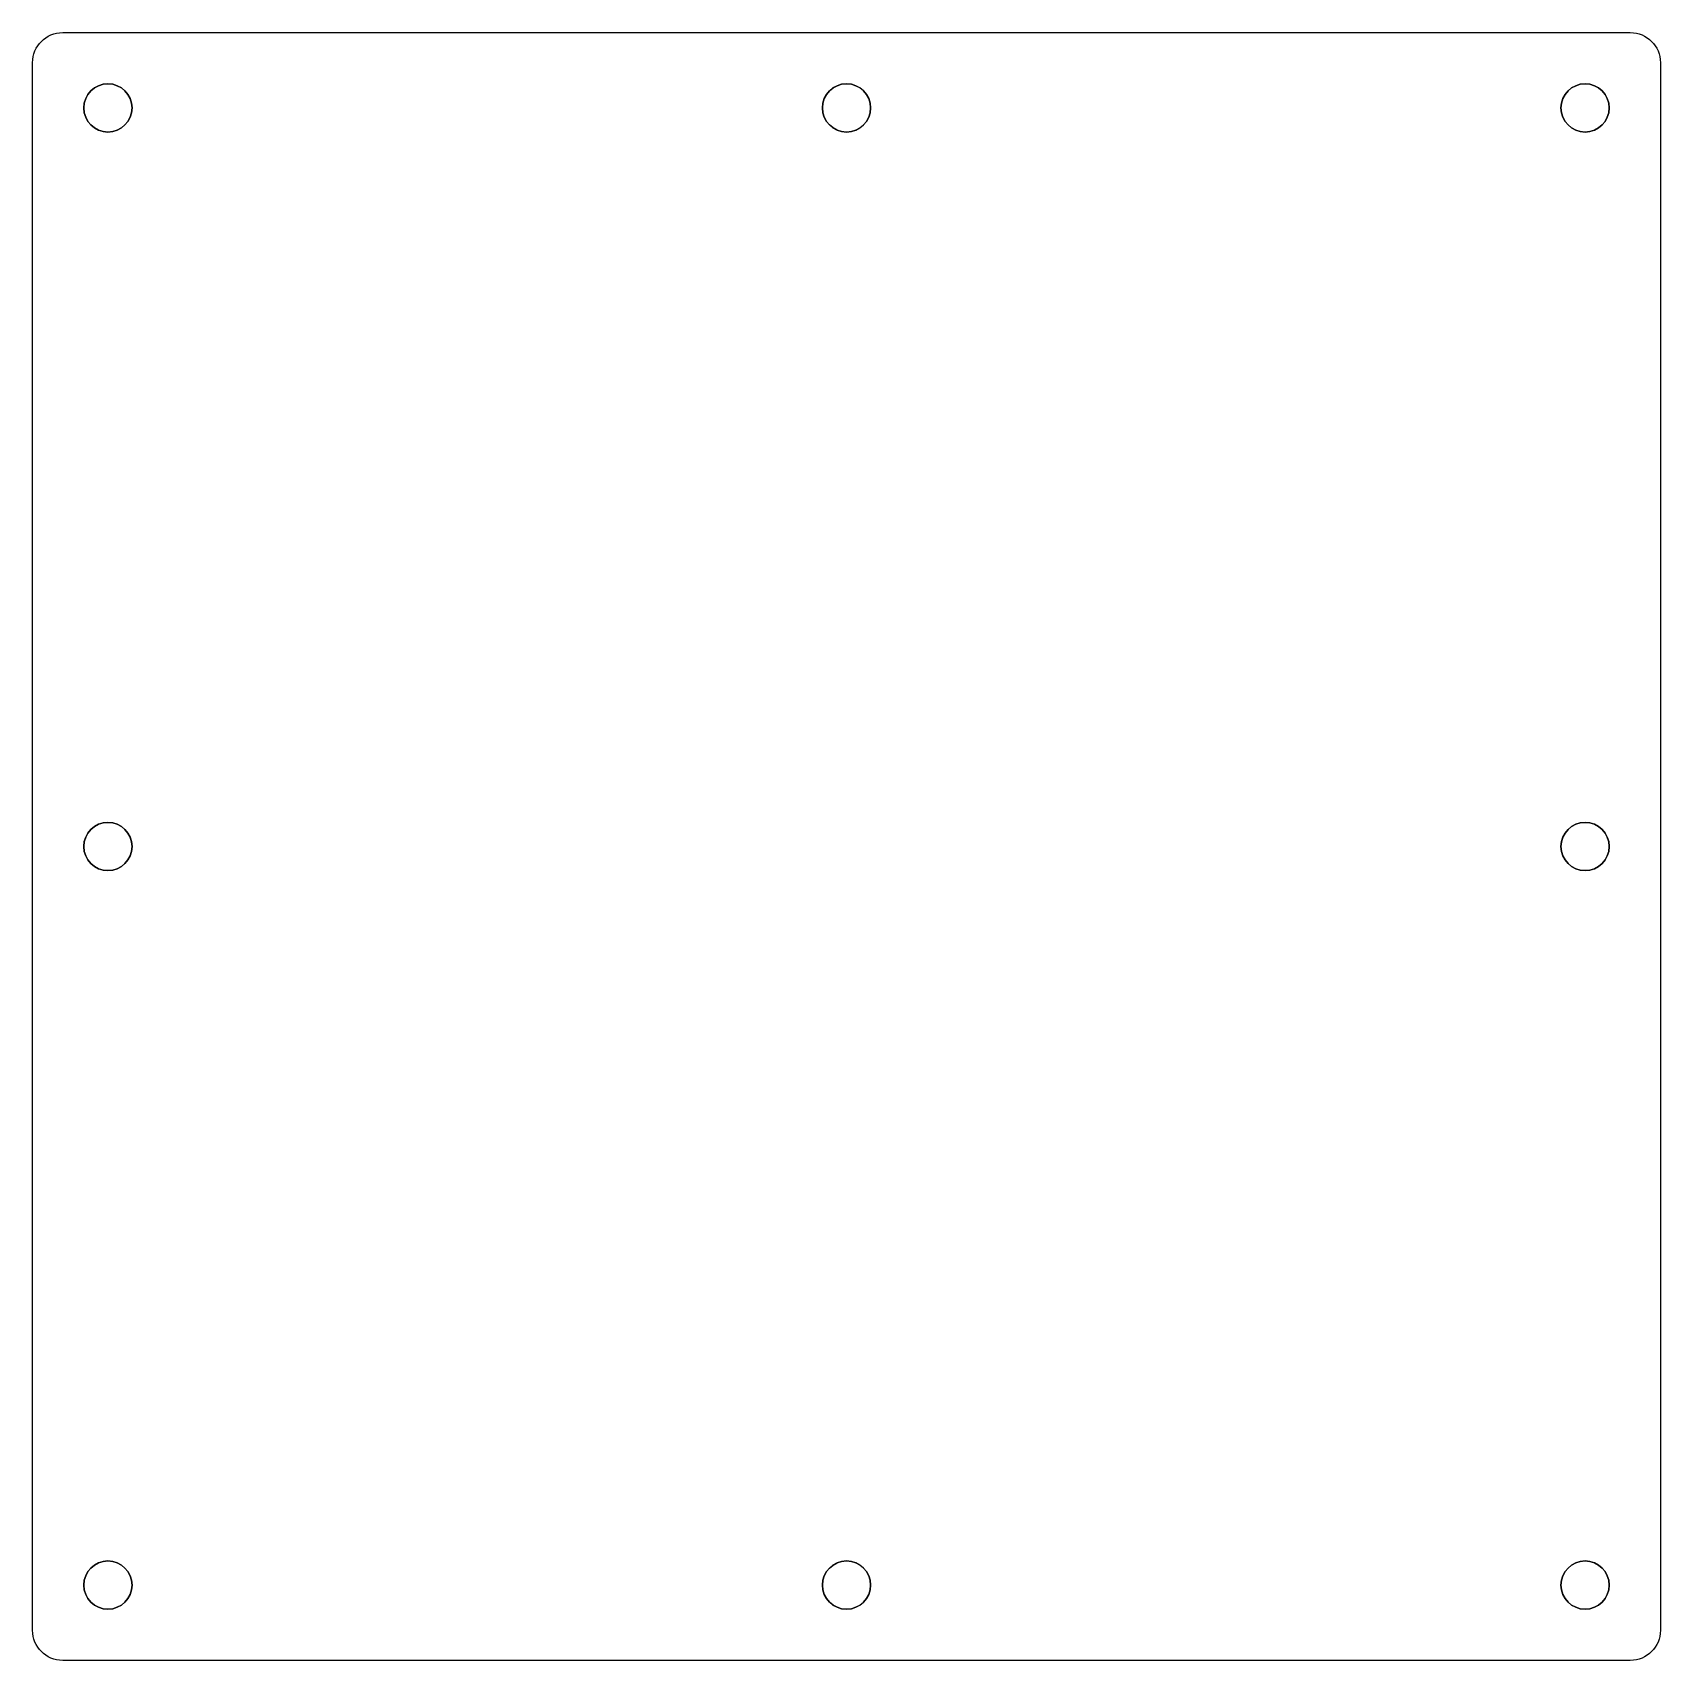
# Model space of a CAD drawing. Header units: centimetres. Extents: x 13 to 23.8, y 0.5 to 11.3.
import ezdxf

# ---------------------------------------------------------------- set-up
doc = ezdxf.new("R2010")
doc.units = ezdxf.units.CM
doc.header["$MEASUREMENT"] = 0
doc.layers.add('europa-bottom-plate-f360 v2_Layer 1', color=7, linetype='Continuous')

msp = doc.modelspace()

# ---------------------------------------------------------------- linework, layer by layer
at = {"layer": 'europa-bottom-plate-f360 v2_Layer 1'}
for p, q in [((13.236, 11.31), (23.636, 11.31)), ((13.036, 0.71), (13.036, 11.11)), ((23.836, 11.11), (23.836, 0.71)), ((23.636, 0.51), (13.236, 0.51))]:
    msp.add_line(p, q, dxfattribs=at)
for centre in [(13.536, 10.81), (18.436, 10.81), (23.336, 10.81), (13.536, 5.91), (23.336, 5.91), (13.536, 1.01), (18.436, 1.01), (23.336, 1.01)]:
    msp.add_circle(centre, 0.16, dxfattribs=at)
for points in [[(13.036, 11.11), (13.036, 11.221), (13.125, 11.31), (13.236, 11.31)], [(23.636, 11.31), (23.746, 11.31), (23.836, 11.221), (23.836, 11.11)], [(13.236, 0.51), (13.125, 0.51), (13.036, 0.6), (13.036, 0.71)], [(23.836, 0.71), (23.836, 0.6), (23.746, 0.51), (23.636, 0.51)]]:
    msp.add_open_spline(points, degree=3, dxfattribs=at)
for points in [[(13.696, 10.81), (13.696, 10.722), (13.624, 10.65), (13.536, 10.65), (13.447, 10.65), (13.376, 10.722), (13.376, 10.81), (13.376, 10.898), (13.447, 10.97), (13.536, 10.97), (13.624, 10.97), (13.696, 10.898), (13.696, 10.81)], [(18.596, 10.81), (18.596, 10.722), (18.524, 10.65), (18.436, 10.65), (18.347, 10.65), (18.276, 10.722), (18.276, 10.81), (18.276, 10.898), (18.347, 10.97), (18.436, 10.97), (18.524, 10.97), (18.596, 10.898), (18.596, 10.81)], [(23.496, 10.81), (23.496, 10.722), (23.424, 10.65), (23.336, 10.65), (23.247, 10.65), (23.176, 10.722), (23.176, 10.81), (23.176, 10.898), (23.247, 10.97), (23.336, 10.97), (23.424, 10.97), (23.496, 10.898), (23.496, 10.81)], [(13.696, 5.91), (13.696, 5.822), (13.624, 5.75), (13.536, 5.75), (13.447, 5.75), (13.376, 5.822), (13.376, 5.91), (13.376, 5.998), (13.447, 6.07), (13.536, 6.07), (13.624, 6.07), (13.696, 5.998), (13.696, 5.91)], [(23.496, 5.91), (23.496, 5.822), (23.424, 5.75), (23.336, 5.75), (23.247, 5.75), (23.176, 5.822), (23.176, 5.91), (23.176, 5.998), (23.247, 6.07), (23.336, 6.07), (23.424, 6.07), (23.496, 5.998), (23.496, 5.91)], [(13.696, 1.01), (13.696, 0.922), (13.624, 0.85), (13.536, 0.85), (13.447, 0.85), (13.376, 0.922), (13.376, 1.01), (13.376, 1.098), (13.447, 1.17), (13.536, 1.17), (13.624, 1.17), (13.696, 1.098), (13.696, 1.01)], [(18.596, 1.01), (18.596, 0.922), (18.524, 0.85), (18.436, 0.85), (18.347, 0.85), (18.276, 0.922), (18.276, 1.01), (18.276, 1.098), (18.347, 1.17), (18.436, 1.17), (18.524, 1.17), (18.596, 1.098), (18.596, 1.01)], [(23.496, 1.01), (23.496, 0.922), (23.424, 0.85), (23.336, 0.85), (23.247, 0.85), (23.176, 0.922), (23.176, 1.01), (23.176, 1.098), (23.247, 1.17), (23.336, 1.17), (23.424, 1.17), (23.496, 1.098), (23.496, 1.01)]]:
    msp.add_open_spline(points, degree=3, knots=[0, 0, 0, 0, 1, 1, 1, 2, 2, 2, 3, 3, 3, 4, 4, 4, 4], dxfattribs=at)

doc.saveas('drawing.dxf')
